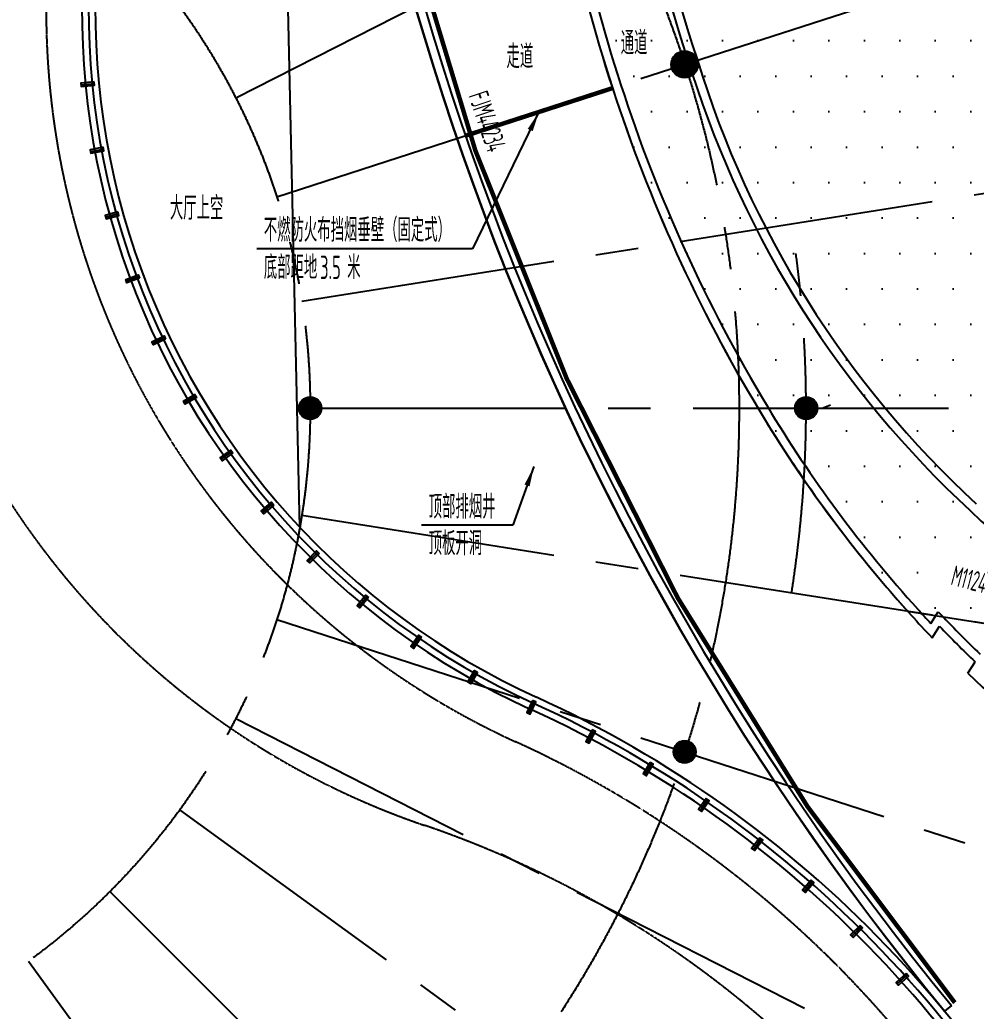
# Model space of a CAD drawing. Extents: x 104132 to 3338343, y -1228862 to 1409848.
# Drawn here: x 479789 to 501195, y 83229 to 105421 of the extents above; entities that cross this region are included whole.
import ezdxf

# ---------------------------------------------------------------- set-up
doc = ezdxf.new("R2010")
doc.units = 0
for name, pattern in [('CENTER', [50.8, 31.75, -6.35, 6.35, -6.35]), ('CENTER2', [28.575, 19.05, -3.175, 3.175, -3.175]), ('DASH', [0.35, 0.25, -0.1]), ('DASHED2', [0.375, 0.25, -0.125])]:
    doc.linetypes.add(name, pattern=pattern)
doc.layers.get('0').update_dxf_attribs({"color": 8})
for name, color, linetype in [('#标注', 8, 'Continuous'), ('#轴线', 8, 'CENTER2'), ('A-AL', 8, 'Continuous'), ('A-COLS-PLAN-S', 8, 'Continuous'), ('A-DOOR-ROLL', 8, 'DASHED2'), ('A-FLOR-OVHD', 8, 'DASH'), ('A-FLOR-UNDR', 8, 'Continuous'), ('A-GLAZ', 8, 'Continuous'), ('A-STRS-HRAL', 8, 'Continuous'), ('A-SYMB-VOID', 8, 'Continuous'), ('ACS_挡烟垂壁', 8, 'DASH'), ('C-NAME', 8, 'Continuous'), ('COLUMN', 8, 'Continuous'), ('dim', 8, 'Continuous'), ('DIM_LEAD', 8, 'Continuous'), ('DOTE', 8, 'CENTER'), ('PUB_HATCH', 8, 'Continuous'), ('WALL', 8, 'Continuous'), ('WINDOW_TEXT', 8, 'Continuous'), ('建-屋面看线', 8, 'Continuous')]:
    doc.layers.add(name, color=color, linetype=linetype)
doc.layers.add('结构板边线', color=8, linetype='Continuous', plot=False)
doc.layers.add('降板示意', color=8, linetype='Continuous', plot=False)
doc.styles.add('XD2008', font='xd-hzs.shx', dxfattribs={"width": 0.7, "bigfont": 'xd-hztxt.shx'})

# ---------------------------------------------------------------- blocks, each defined once
blk = doc.blocks.new('轴网20240313')
at = {"layer": '#标注', "ltscale": 300}
blk.add_circle((571467.9, -147345.9), 64700, dxfattribs=at)
at = {"layer": '#轴线', "ltscale": 300}
for p, q in [((585100.3, -140399.8), (631789, -116610.7)), ((586019, -142617.9), (635854.4, -126425.4)), ((586579.5, -144952.4), (638334.4, -136755.3)), ((586767.9, -147345.9), (639167.9, -147345.9)), ((586579.5, -149739.3), (638334.4, -157936.5)), ((586019, -152073.9), (635854.4, -168266.3)), ((585100.3, -154291.9), (631789, -178081)), ((583845.8, -156339), (626238.3, -187139)), ((582286.6, -158164.6), (619339, -195217)), ((580461, -159723.9), (611260.9, -202116.3))]:
    blk.add_line(p, q, dxfattribs=at)
for radius in [64700, 63300, 57500, 53700, 44100, 34500, 24900, 15300]:
    blk.add_circle((571467.9, -147345.9), radius, dxfattribs=at)
blk.add_arc((571467.9, -147345.9), 26400, 351, 9, dxfattribs=at)
blk = doc.blocks.new('_YZH')
blk.add_circle((0, 0), 0.5)
at = {"layer": 'PUB_HATCH', "const_width": 0.5}
blk.add_lwpolyline([(-0.25, 0, 1), (0.25, 0, 1)], format="xyb", close=True, dxfattribs=at)
blk = doc.blocks.new('二层柱网0313')
at = {"layer": 'A-COLS-PLAN-S'}
for p, xscale, yscale, zscale in [((845149, -339651), 600, 600, 600), ((836768, -347346), 500, 500, 500), ((847868, -347346), 500, 500, 500), ((845149, -355040), 500, 500, 500)]:
    blk.add_blockref('_YZH', p, dxfattribs=dict(at, xscale=xscale, yscale=yscale, zscale=zscale))
blk = doc.blocks.new('smg')
blk.add_lwpolyline([(-40, 200), (-40, -100), (40, -100), (40, 200)], close=True)
for points in [[(40, 0), (-40, 0)], [(0, -100), (0, 200)]]:
    blk.add_lwpolyline(points)
blk = doc.blocks.new('A$C4b9ed297')
at = {"layer": '降板示意'}
h = blk.add_hatch(dxfattribs=at)
h.set_pattern_fill('DOTS', color=256, scale=500)
h.set_pattern_definition([(0, (-172821.1, -487183.2), (396.875, 793.75), [0, -793.75])])
edge = h.paths.add_edge_path()
edge.add_arc((18662, 6114), 34662, 17.9204, 31.0653)
edge.add_arc((22989, 8739), 29602, 31.0354, 42.0918)
edge.add_arc((28141, 13501), 22586, 41.8885, 50.404)
edge.add_line((42537, 30905), (35678, 25921))
edge.add_line((35678, 25921), (31183, 31183))
edge.add_line((31183, 31183), (24395, 24395))
edge.add_line((24395, 24395), (20525, 20525))
edge.add_arc((49972, 17506), 29602, 174.1471, 184.9646)
edge.add_arc((55015, 17926), 34662, 184.9347, 198.0797)
edge.add_arc((55045, 17835), 34662, 197.9204, 211.0653)
edge.add_arc((50718, 15210), 29602, 211.0354, 221.8529)
edge.add_line((28669, -4541), (34075, -5397))
edge.add_line((34075, -5397), (43557, -6899))
edge.add_line((43557, -6899), (44100, 0))
edge.add_line((44100, 0), (52578, 0))
edge.add_arc((30703, 5618), 22586, 345.596, 354.1115)
edge.add_arc((23735, 6443), 29602, 353.9083, 364.9646)
edge.add_arc((18692, 6023), 34662, 4.9347, 18.0797)
at = {"layer": 'A-DOOR-ROLL', "const_width": 100}
blk.add_lwpolyline([(29729, -13308, -0.177247), (15476, 27366, -0.177247)], format="xyb", dxfattribs=at)
at = {"layer": 'A-FLOR-OVHD', "ltscale": 5}
blk.add_lwpolyline([(17328, -53041, 0.683049), (19906, -7471, -0.431954), (11500, 17355, 0.480345), (-2084, 48900, 0.282623), (-41296, 37527)], format="xyb", dxfattribs=at)
blk.add_lwpolyline([(17859, -9338, -0.491558), (8685, 17650, 0.529409), (-3822, 48276, 0.308031), (-46526, 30806, 0.003255), (-46923, 30198, 0.451416), (-43732, 18941, -0.504114), (-37341, -14213, 0.431774), (-35254, -43253, 0.257237), (17725, -52910, 0.71729)], format="xyb", close=True, dxfattribs=at)
at = {"layer": 'A-FLOR-UNDR', "ltscale": 5}
blk.add_lwpolyline([(26760, 0), (26946, 73)], dxfattribs=at)
blk.add_arc((0, 0), 65000, 322.26362, 219.12201, dxfattribs=at)
at = {"layer": 'A-GLAZ'}
for centre, radius, start, end in [((27390, 8900), 17200, 151.983, 245.4315), ((27390, 8900), 17050, 151.983, 245.4315), ((27390, 8900), 16900, 151.983, 245.4315), ((9720, -29753), 25450, 22.1323, 65.4315), ((9720, -29753), 25600, 22.1323, 65.4315), ((9720, -29753), 25300, 22.1323, 65.4315)]:
    blk.add_arc(centre, radius, start, end, dxfattribs=at)
at = {"layer": 'A-STRS-HRAL'}
blk.add_lwpolyline([(29652, -13372), (29498, -13499)], dxfattribs=at)
for radius in [63000, 63000, 62800]:
    blk.add_arc((78170, 26502), radius, 179.2098, 219.41431, dxfattribs=at)
at = {"layer": 'A-SYMB-VOID'}
blk.add_lwpolyline([(15066, -2664), (14809, 8938), (16425, 13991)], dxfattribs=at)
at = {"layer": 'ACS_挡烟垂壁', "const_width": 100}
blk.add_lwpolyline([(18777, 6099), (22066, 7164)], dxfattribs=at)
at = {"layer": 'DIM_LEAD'}
for p, q in [((20421, 6631), (18932, 3569)), ((18932, 3569), (14105, 3569)), ((20308, -1306), (19833, -2620)), ((19833, -2620), (17794, -2620))]:
    blk.add_line(p, q, dxfattribs=at)
for points in [[(20421, 6631, 0, 120, 0), (20225, 6227, 0, 0, 0)], [(20308, -1306, 0, 120, 0), (20155, -1729, 0, 0, 0)]]:
    blk.add_lwpolyline(points, format="xyseb", dxfattribs=at)
at = {"layer": 'WALL'}
for p, q in [((29191, -4817), (29359, -4557)), ((29221, -5140), (29388, -4880)), ((30018, -5935), (30183, -5678))]:
    blk.add_line(p, q, dxfattribs=at)
for centre, radius, start, end in [((45255, 15101), 22709, 168.7628, 198.3712), ((45255, 15101), 22509, 168.7548, 198.9607), ((55015, 17926), 34662, 184.9347, 198.0796), ((55015, 17926), 34462, 184.9347, 198.0801), ((45488, 14383), 22509, 197.0393, 227.2452), ((45488, 14383), 22709, 197.6288, 227.2372), ((55045, 17835), 34662, 197.9204, 211.0653), ((55045, 17835), 34462, 197.9199, 211.0653), ((50718, 15210), 29402, 211.0353, 222.0924), ((50718, 15210), 29602, 211.0354, 222.0917), ((37075, 4828), 9987, 225.4509, 230.7734), ((45566, 10448), 22586, 221.8885, 223.642), ((45566, 10448), 22386, 221.8876, 222.9912), ((45566, 10448), 22086, 222.7942, 226.2514), ((45566, 10448), 22286, 223.4561, 226.3507), ((45566, 10448), 22586, 226.4964, 235.7297)]:
    blk.add_arc(centre, radius, start, end, dxfattribs=at)
at = {"layer": '结构板边线', "ltscale": 2}
blk.add_lwpolyline([(29498, -13499, -0.177247), (15176, 27370)], format="xyb", dxfattribs=at)
at = {"layer": '降板示意'}
blk.add_lwpolyline([(51642, 16780, 0.057419), (48353, 24000, 0.04828), (44955, 28581, 0.037173), (42537, 30905), (35678, 25921), (31183, 31183), (24395, 24395), (20525, 20525, 0.047235), (20482, 14944, 0.057419), (22065, 7169, 0.057419), (25354, -52, 0.047235), (28669, -4541), (34075, -5397), (43557, -6899), (44100, 0), (52578, 0, 0.037173), (53169, 3301, 0.04828), (53225, 9004, 0.057419)], format="xyb", close=True, dxfattribs=at)
at = {"layer": 'A-AL'}
for p, rotation in [((10270, 7248), 275.5089800010787), ((10479, 5764), 280.505704958615), ((10816, 4302), 285.5024299161512), ((20229, -6739), 335.3954092923568), ((21555, -7392), 332.1077604244163), ((22841, -8121), 328.7594079424493), ((24082, -8924), 325.4110554604824), ((25274, -9799), 322.0627029785154), ((26413, -10741), 318.7143504965485), ((27495, -11749), 315.3659980145816), ((28516, -12818), 312.0176455326146)]:
    blk.add_blockref('smg', p, dxfattribs=dict(at, rotation=rotation))
at = {"layer": 'A-AL', "xscale": -1}
for p, rotation in [((11279, 2877), 290.49757008385), ((11865, 1496), 295.4942950413862), ((12569, 172), 300.4910199989224), ((13386, -1085), 305.4877449564588), ((14308, -2267), 310.484469913995), ((15331, -3364), 315.4811948715312), ((16445, -4368), 320.4779198290676), ((17642, -5271), 325.4746447866038), ((18913, -6066), 330.4713697441401)]:
    blk.add_blockref('smg', p, dxfattribs=dict(at, rotation=rotation))
at = {"layer": 'COLUMN', "xscale": 500, "yscale": 500, "zscale": 500}
for p in [(23681, 7695), (26400, 0)]:
    blk.add_blockref('_YZH', p, dxfattribs=at)
at = {"layer": '建-屋面看线'}
blk.add_blockref('二层柱网0313', (-821468, 347346), dxfattribs=at)
at = {"layer": 'C-NAME', "style": 'XD2008', "width": 0.6}
for s, p in [('通道', (22251, 7913)), ('走道', (19694, 7610)), ('大厅上空', (12159, 4217))]:
    blk.add_text(s, height=525, dxfattribs=at).set_placement(p)
at = {"layer": 'DIM_LEAD', "style": 'XD2008', "width": 0.6}
for s, p in [('不燃防火布挡烟垂壁（固定式）', (14262, 3726)), ('底部距地', (14262, 2890)), ('3.5', (15522, 2890)), ('米', (16128, 2890)), ('顶部排烟井', (17952, -2470)), ('顶板开洞', (17952, -3290))]:
    blk.add_text(s, height=525, dxfattribs=at).set_placement(p)
at = {"layer": 'WINDOW_TEXT', "style": 'XD2008', "width": 0.6}
for s, rotation, p in [('FJM44234', 288.5109, (18836, 6996)), ('M1124', 345.344, (29619, -3951))]:
    blk.add_text(s, height=450, rotation=rotation, dxfattribs=at).set_placement(p)

msp = doc.modelspace()

# ---------------------------------------------------------------- block references
at = {"layer": 'dim', "ltscale": 300}
msp.add_blockref('A$C4b9ed297', (470988, 96727), dxfattribs=at)
at = {"layer": 'DOTE'}
msp.add_blockref('轴网20240313', (-100480, 244073), dxfattribs=at)

doc.saveas('drawing.dxf')
